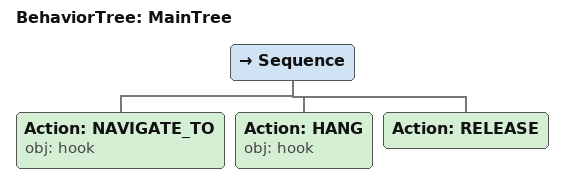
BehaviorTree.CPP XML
<root main_tree_to_execute="MainTree">
  <BehaviorTree ID="MainTree">
    <Sequence>
      <!-- Navigate to hook -->
      <Action ID="NAVIGATE_TO" obj="hook"/>
      <!-- Hang bag on hook -->
      <Action ID="HANG" obj="hook"/>
      <!-- Release -->
      <Action ID="RELEASE"/>
    </Sequence>
  </BehaviorTree>
</root>
